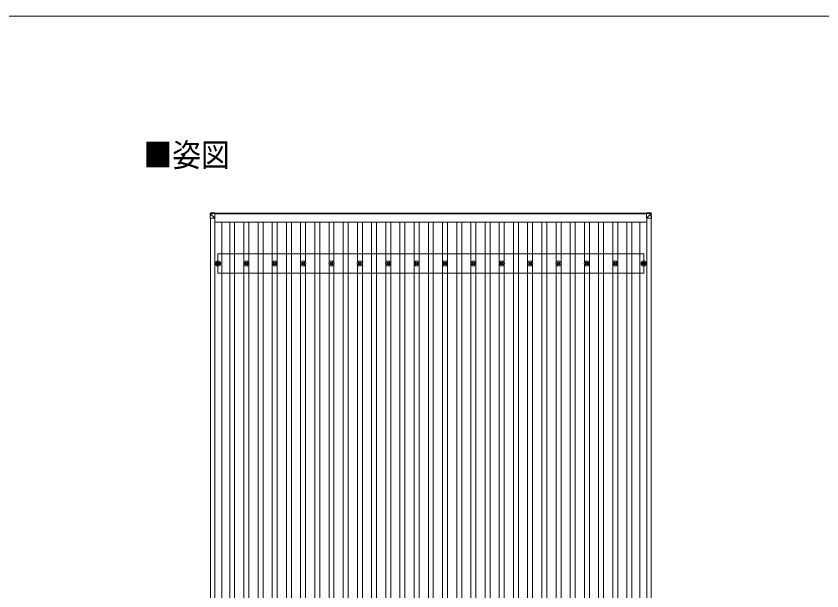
# Model space of a CAD drawing. Units: millimetres at full size, sheet at 1:50; details may follow other scales. Extents: x -14053 to 14053, y -9700 to 9700.
# Drawn here: x -8375 to -2697, y 5651 to 9700 of the extents above; entities that cross this region are included whole.
import ezdxf
from ezdxf.enums import TextEntityAlignment as Align

# ---------------------------------------------------------------- set-up
doc = ezdxf.new("R2010")
doc.units = ezdxf.units.MM
doc.header["$LTSCALE"] = 50
doc.layers.add('1-0', color=5, linetype='Continuous', lineweight=5)
doc.layers.add('F-0', color=7, linetype='Continuous', lineweight=9)
doc.styles.add('ＭＳ ゴシック', font='')
doc.styles.get('ＭＳ ゴシック').set_extended_font_data('MS Gothic')

msp = doc.modelspace()

# ---------------------------------------------------------------- linework, layer by layer
at = {"layer": '1-0', "color": 6, "lineweight": 9}
for p, q in [((-7008.33, 8276.06), (-7006.47, 8306.6)), ((-7006.47, 8306.6), (-7006.47, 8311.35)), ((-7004.57, 8306.41), (-7006.44, 8275.99)), ((-6974.03, 8315.15), (-7004.59, 8313.22)), ((-6974.03, 8315.15), (-7004.59, 8313.22)), ((-7004.59, 8313.22), (-7004.59, 8313.22)), ((-7004.59, 8313.22), (-7004.59, 8308.47)), ((-7004.59, 8308.47), (-6974.03, 8310.34)), ((-7004.48, 8306.41), (-7004.57, 8306.41)), ((-6974.03, 8308.38), (-7004.52, 8306.51)), ((-6974.03, 8276.59), (-7004.48, 8307.07)), ((-6974.03, 8315.15), (-6974.03, 8310.34)), ((-6974.03, 8310.34), (-6974.03, 8308.38)), ((-6974.03, 8309.03), (-6974.03, 8276.59)), ((-3931.82, 8315.15), (-3901.26, 8313.23)), ((-3931.82, 8315.15), (-3931.82, 8310.34)), ((-3931.82, 8315.15), (-3901.26, 8313.23)), ((-3931.82, 8310.34), (-3931.82, 8308.38)), ((-3901.26, 8308.47), (-3931.82, 8310.34)), ((-3931.82, 8308.38), (-3931.82, 8275.94)), ((-3931.82, 8308.38), (-3901.33, 8306.51)), ((-3931.82, 8275.94), (-3901.38, 8306.41)), ((-3901.38, 8306.41), (-3901.28, 8306.41)), ((-3901.28, 8306.41), (-3899.42, 8275.99)), ((-3901.26, 8313.23), (-3901.26, 8313.23)), ((-3901.26, 8313.23), (-3901.26, 8308.47)), ((-3899.39, 8306.6), (-3899.39, 8311.35)), ((-3897.52, 8276.06), (-3899.39, 8306.6)), ((-7006.44, 8276.65), (-6974.03, 8276.59)), ((-3899.42, 8275.99), (-3931.82, 8275.94))]:
    msp.add_line(p, q, dxfattribs=at)
at = {"layer": '1-0', "color": 2, "lineweight": 9}
for p, q in [((-6974.03, 8312.82), (-3931.82, 8312.82)), ((-3931.82, 8308.22), (-6974.03, 8308.22)), ((-7004.51, 1635.94), (-7004.51, 8276.64)), ((-6975.51, 1635.89), (-6975.51, 8276.59)), ((-6975.51, 8249.4), (-3929.51, 8249.4)), ((-3929.51, 1635.89), (-3929.51, 8275.94)), ((-3900.51, 1640.77), (-3900.51, 8275.99)), ((-3952.51, 8024.21), (-6952.51, 8024.21)), ((-6952.51, 7890.21), (-6952.51, 8024.21)), ((-3952.51, 7890.21), (-3952.51, 8024.21)), ((-3952.51, 7890.21), (-6952.51, 7890.21))]:
    msp.add_line(p, q, dxfattribs=at)
at = {"layer": '1-0', "color": 134, "lineweight": 9}
for p, q in [((-6926.01, 1660.63), (-6926.01, 8249.4)), ((-6870.01, 1660.63), (-6870.01, 8249.4)), ((-6835.01, 1660.63), (-6835.01, 8249.4)), ((-6770.01, 7962.39), (-6770.01, 8249.4)), ((-6735.01, 7962.39), (-6735.01, 8249.4)), ((-6670.01, 1660.63), (-6670.01, 8249.4)), ((-6635.01, 1660.63), (-6635.01, 8249.4)), ((-6570.01, 7962.39), (-6570.01, 8249.4)), ((-6535.01, 7962.39), (-6535.01, 8249.4)), ((-6470.01, 1660.63), (-6470.01, 8249.4)), ((-6435.01, 1660.63), (-6435.01, 8249.4)), ((-6370.01, 7962.39), (-6370.01, 8249.4)), ((-6335.01, 7962.39), (-6335.01, 8249.4)), ((-6270.01, 1660.63), (-6270.01, 8249.4)), ((-6235.01, 1660.63), (-6235.01, 8249.4)), ((-6170.01, 7962.39), (-6170.01, 8249.4)), ((-6135.01, 7962.39), (-6135.01, 8249.4)), ((-6070.01, 1660.63), (-6070.01, 8249.4)), ((-6035.01, 1660.63), (-6035.01, 8249.4)), ((-5970.01, 7962.39), (-5970.01, 8249.4)), ((-5935.01, 7962.39), (-5935.01, 8249.4)), ((-5870.01, 1660.63), (-5870.01, 8249.4)), ((-5835.01, 1660.63), (-5835.01, 8249.4)), ((-5770.01, 7962.39), (-5770.01, 8249.4)), ((-5735.01, 7962.39), (-5735.01, 8249.4)), ((-5670.01, 1660.63), (-5670.01, 8249.4)), ((-5635.01, 1660.63), (-5635.01, 8249.4)), ((-5570.01, 7962.39), (-5570.01, 8249.4)), ((-5535.01, 7962.39), (-5535.01, 8249.4)), ((-5470.01, 1660.63), (-5470.01, 8249.4)), ((-5435.01, 1660.63), (-5435.01, 8249.4)), ((-5370.01, 7962.39), (-5370.01, 8249.4)), ((-5335.01, 7962.39), (-5335.01, 8249.4)), ((-5270.01, 1660.63), (-5270.01, 8249.4)), ((-5235.01, 1660.63), (-5235.01, 8249.4)), ((-5170.01, 7962.39), (-5170.01, 8249.4)), ((-5135.01, 7962.39), (-5135.01, 8249.4)), ((-5070.01, 1660.63), (-5070.01, 8249.4)), ((-5035.01, 1660.63), (-5035.01, 8249.4)), ((-4970.01, 7962.39), (-4970.01, 8249.4)), ((-4935.01, 7962.39), (-4935.01, 8249.4)), ((-4870.01, 1660.63), (-4870.01, 8249.4)), ((-4835.01, 1660.63), (-4835.01, 8249.4)), ((-4770.01, 7962.39), (-4770.01, 8249.4)), ((-4735.01, 7962.39), (-4735.01, 8249.4)), ((-4670.01, 1660.63), (-4670.01, 8249.4)), ((-4635.01, 1660.63), (-4635.01, 8249.4)), ((-4570.01, 7962.39), (-4570.01, 8249.4)), ((-4535.01, 7962.39), (-4535.01, 8249.4)), ((-4470.01, 1660.63), (-4470.01, 8249.4)), ((-4435.01, 1660.63), (-4435.01, 8249.4)), ((-4370.01, 7962.39), (-4370.01, 8249.4)), ((-4335.01, 7962.39), (-4335.01, 8249.4)), ((-4270.01, 1660.63), (-4270.01, 8249.4)), ((-4235.01, 1660.63), (-4235.01, 8249.4)), ((-4170.01, 7962.39), (-4170.01, 8249.4)), ((-4135.01, 7962.39), (-4135.01, 8249.4)), ((-4070.01, 1660.63), (-4070.01, 8249.4)), ((-4035.01, 1660.63), (-4035.01, 8249.4)), ((-3979.01, 1660.63), (-3979.01, 8249.4)), ((-6770.01, 4962.39), (-6770.01, 7952.03)), ((-6735.01, 4962.39), (-6735.01, 7952.03)), ((-6570.01, 4962.39), (-6570.01, 7952.03)), ((-6535.01, 4962.39), (-6535.01, 7952.03)), ((-6370.01, 4962.39), (-6370.01, 7952.03)), ((-6335.01, 4962.39), (-6335.01, 7952.03)), ((-6170.01, 4962.39), (-6170.01, 7952.03)), ((-6135.01, 4962.39), (-6135.01, 7952.03)), ((-5970.01, 4962.39), (-5970.01, 7952.03)), ((-5935.01, 4962.39), (-5935.01, 7952.03)), ((-5770.01, 4962.39), (-5770.01, 7952.03)), ((-5735.01, 4962.39), (-5735.01, 7952.03)), ((-5570.01, 4962.39), (-5570.01, 7952.03)), ((-5535.01, 4962.39), (-5535.01, 7952.03)), ((-5370.01, 4962.39), (-5370.01, 7952.03)), ((-5335.01, 4962.39), (-5335.01, 7952.03)), ((-5170.01, 4962.39), (-5170.01, 7952.03)), ((-5135.01, 4962.39), (-5135.01, 7952.03)), ((-4970.01, 4962.39), (-4970.01, 7952.03)), ((-4935.01, 4962.39), (-4935.01, 7952.03)), ((-4770.01, 4962.39), (-4770.01, 7952.03)), ((-4735.01, 4962.39), (-4735.01, 7952.03)), ((-4570.01, 4962.39), (-4570.01, 7952.03)), ((-4535.01, 4962.39), (-4535.01, 7952.03)), ((-4370.01, 4962.39), (-4370.01, 7952.03)), ((-4335.01, 4962.39), (-4335.01, 7952.03)), ((-4170.01, 4962.39), (-4170.01, 7952.03)), ((-4135.01, 4962.39), (-4135.01, 7952.03))]:
    msp.add_line(p, q, dxfattribs=at)
at = {"layer": '1-0'}
for p, q in [((-6962.51, 7958.96), (-6958.09, 7958.96)), ((-6962.51, 7955.46), (-6958.09, 7955.46)), ((-6954.26, 7967.21), (-6954.26, 7962.79)), ((-6954.26, 7951.63), (-6954.26, 7947.21)), ((-6950.76, 7967.21), (-6950.76, 7962.79)), ((-6950.76, 7951.63), (-6950.76, 7947.21)), ((-6946.93, 7958.96), (-6942.51, 7958.96)), ((-6946.93, 7955.46), (-6942.51, 7955.46)), ((-6762.51, 7958.96), (-6758.09, 7958.96)), ((-6762.51, 7955.46), (-6758.09, 7955.46)), ((-6754.26, 7967.21), (-6754.26, 7962.79)), ((-6754.26, 7951.63), (-6754.26, 7947.21)), ((-6750.76, 7967.21), (-6750.76, 7962.79)), ((-6750.76, 7951.63), (-6750.76, 7947.21)), ((-6746.93, 7958.96), (-6742.51, 7958.96)), ((-6746.93, 7955.46), (-6742.51, 7955.46)), ((-6562.51, 7958.96), (-6558.09, 7958.96)), ((-6562.51, 7955.46), (-6558.09, 7955.46)), ((-6554.26, 7967.21), (-6554.26, 7962.79)), ((-6554.26, 7951.63), (-6554.26, 7947.21)), ((-6550.76, 7967.21), (-6550.76, 7962.79)), ((-6550.76, 7951.63), (-6550.76, 7947.21)), ((-6546.93, 7958.96), (-6542.51, 7958.96)), ((-6546.93, 7955.46), (-6542.51, 7955.46)), ((-6362.51, 7958.96), (-6358.09, 7958.96)), ((-6362.51, 7955.46), (-6358.09, 7955.46)), ((-6354.26, 7967.21), (-6354.26, 7962.79)), ((-6354.26, 7951.63), (-6354.26, 7947.21)), ((-6350.76, 7967.21), (-6350.76, 7962.79)), ((-6350.76, 7951.63), (-6350.76, 7947.21)), ((-6346.93, 7958.96), (-6342.51, 7958.96)), ((-6346.93, 7955.46), (-6342.51, 7955.46)), ((-6162.51, 7958.96), (-6158.09, 7958.96)), ((-6162.51, 7955.46), (-6158.09, 7955.46)), ((-6154.26, 7967.21), (-6154.26, 7962.79)), ((-6154.26, 7951.63), (-6154.26, 7947.21)), ((-6150.76, 7967.21), (-6150.76, 7962.79)), ((-6150.76, 7951.63), (-6150.76, 7947.21)), ((-6146.93, 7958.96), (-6142.51, 7958.96)), ((-6146.93, 7955.46), (-6142.51, 7955.46)), ((-5962.51, 7958.96), (-5958.09, 7958.96)), ((-5962.51, 7955.46), (-5958.09, 7955.46)), ((-5954.26, 7967.21), (-5954.26, 7962.79)), ((-5954.26, 7951.63), (-5954.26, 7947.21)), ((-5950.76, 7967.21), (-5950.76, 7962.79)), ((-5950.76, 7951.63), (-5950.76, 7947.21)), ((-5946.93, 7958.96), (-5942.51, 7958.96)), ((-5946.93, 7955.46), (-5942.51, 7955.46)), ((-5762.51, 7958.96), (-5758.09, 7958.96)), ((-5762.51, 7955.46), (-5758.09, 7955.46)), ((-5754.26, 7967.21), (-5754.26, 7962.79)), ((-5754.26, 7951.63), (-5754.26, 7947.21)), ((-5750.76, 7967.21), (-5750.76, 7962.79)), ((-5750.76, 7951.63), (-5750.76, 7947.21)), ((-5746.93, 7958.96), (-5742.51, 7958.96)), ((-5746.93, 7955.46), (-5742.51, 7955.46)), ((-5562.51, 7958.96), (-5558.09, 7958.96)), ((-5562.51, 7955.46), (-5558.09, 7955.46)), ((-5554.26, 7967.21), (-5554.26, 7962.79)), ((-5554.26, 7951.63), (-5554.26, 7947.21)), ((-5550.76, 7967.21), (-5550.76, 7962.79)), ((-5550.76, 7951.63), (-5550.76, 7947.21)), ((-5546.93, 7958.96), (-5542.51, 7958.96)), ((-5546.93, 7955.46), (-5542.51, 7955.46)), ((-5362.51, 7958.96), (-5358.09, 7958.96)), ((-5362.51, 7955.46), (-5358.09, 7955.46)), ((-5354.26, 7967.21), (-5354.26, 7962.79)), ((-5354.26, 7951.63), (-5354.26, 7947.21)), ((-5350.76, 7967.21), (-5350.76, 7962.79)), ((-5350.76, 7951.63), (-5350.76, 7947.21)), ((-5346.93, 7958.96), (-5342.51, 7958.96)), ((-5346.93, 7955.46), (-5342.51, 7955.46)), ((-5162.51, 7958.96), (-5158.09, 7958.96)), ((-5162.51, 7955.46), (-5158.09, 7955.46)), ((-5154.26, 7967.21), (-5154.26, 7962.79)), ((-5154.26, 7951.63), (-5154.26, 7947.21)), ((-5150.76, 7967.21), (-5150.76, 7962.79)), ((-5150.76, 7951.63), (-5150.76, 7947.21)), ((-5146.93, 7958.96), (-5142.51, 7958.96)), ((-5146.93, 7955.46), (-5142.51, 7955.46)), ((-4962.51, 7958.96), (-4958.09, 7958.96)), ((-4962.51, 7955.46), (-4958.09, 7955.46)), ((-4954.26, 7967.21), (-4954.26, 7962.79)), ((-4954.26, 7951.63), (-4954.26, 7947.21)), ((-4950.76, 7967.21), (-4950.76, 7962.79)), ((-4950.76, 7951.63), (-4950.76, 7947.21)), ((-4946.93, 7958.96), (-4942.51, 7958.96)), ((-4946.93, 7955.46), (-4942.51, 7955.46)), ((-4762.51, 7958.96), (-4758.09, 7958.96)), ((-4762.51, 7955.46), (-4758.09, 7955.46)), ((-4754.26, 7967.21), (-4754.26, 7962.79)), ((-4754.26, 7951.63), (-4754.26, 7947.21)), ((-4750.76, 7967.21), (-4750.76, 7962.79)), ((-4750.76, 7951.63), (-4750.76, 7947.21)), ((-4746.93, 7958.96), (-4742.51, 7958.96)), ((-4746.93, 7955.46), (-4742.51, 7955.46)), ((-4562.51, 7958.96), (-4558.09, 7958.96)), ((-4562.51, 7955.46), (-4558.09, 7955.46)), ((-4554.26, 7967.21), (-4554.26, 7962.79)), ((-4554.26, 7951.63), (-4554.26, 7947.21)), ((-4550.76, 7967.21), (-4550.76, 7962.79)), ((-4550.76, 7951.63), (-4550.76, 7947.21)), ((-4546.93, 7958.96), (-4542.51, 7958.96)), ((-4546.93, 7955.46), (-4542.51, 7955.46)), ((-4362.51, 7958.96), (-4358.09, 7958.96)), ((-4362.51, 7955.46), (-4358.09, 7955.46)), ((-4354.26, 7967.21), (-4354.26, 7962.79)), ((-4354.26, 7951.63), (-4354.26, 7947.21)), ((-4350.76, 7967.21), (-4350.76, 7962.79)), ((-4350.76, 7951.63), (-4350.76, 7947.21)), ((-4346.93, 7958.96), (-4342.51, 7958.96)), ((-4346.93, 7955.46), (-4342.51, 7955.46)), ((-4162.51, 7958.96), (-4158.09, 7958.96)), ((-4162.51, 7955.46), (-4158.09, 7955.46)), ((-4154.26, 7967.21), (-4154.26, 7962.79)), ((-4154.26, 7951.63), (-4154.26, 7947.21)), ((-4150.76, 7967.21), (-4150.76, 7962.79)), ((-4150.76, 7951.63), (-4150.76, 7947.21)), ((-4146.93, 7958.96), (-4142.51, 7958.96)), ((-4146.93, 7955.46), (-4142.51, 7955.46)), ((-3962.51, 7958.96), (-3958.09, 7958.96)), ((-3962.51, 7955.46), (-3958.09, 7955.46)), ((-3954.26, 7967.21), (-3954.26, 7962.79)), ((-3954.26, 7951.63), (-3954.26, 7947.21)), ((-3950.76, 7967.21), (-3950.76, 7962.79)), ((-3950.76, 7951.63), (-3950.76, 7947.21)), ((-3946.93, 7958.96), (-3942.51, 7958.96)), ((-3946.93, 7955.46), (-3942.51, 7955.46))]:
    msp.add_line(p, q, dxfattribs=at)
at = {"layer": '1-0', "color": 6, "lineweight": 9}
for points in [[(-7006.47, 8311.35), (-7008.33, 8280.87), (-7008.33, 8276.06)], [(-3899.39, 8311.35), (-3897.52, 8280.87), (-3897.52, 8276.06)]]:
    msp.add_lwpolyline(points, dxfattribs=at)
at = {"layer": '1-0'}
for centre, radius in [((-6952.51, 7957.21), 18.25), ((-6952.51, 7957.21), 10.15), ((-6952.51, 7957.21), 5.85), ((-6952.51, 7957.21), 5.25), ((-6752.51, 7957.21), 18.25), ((-6752.51, 7957.21), 10.15), ((-6752.51, 7957.21), 5.85), ((-6752.51, 7957.21), 5.25), ((-6552.51, 7957.21), 18.25), ((-6552.51, 7957.21), 10.15), ((-6552.51, 7957.21), 5.85), ((-6552.51, 7957.21), 5.25), ((-6352.51, 7957.21), 18.25), ((-6352.51, 7957.21), 10.15), ((-6352.51, 7957.21), 5.85), ((-6352.51, 7957.21), 5.25), ((-6152.51, 7957.21), 18.25), ((-6152.51, 7957.21), 10.15), ((-6152.51, 7957.21), 5.85), ((-6152.51, 7957.21), 5.25), ((-5952.51, 7957.21), 18.25), ((-5952.51, 7957.21), 10.15), ((-5952.51, 7957.21), 5.85), ((-5952.51, 7957.21), 5.25), ((-5752.51, 7957.21), 18.25), ((-5752.51, 7957.21), 10.15), ((-5752.51, 7957.21), 5.85), ((-5752.51, 7957.21), 5.25), ((-5552.51, 7957.21), 18.25), ((-5552.51, 7957.21), 10.15), ((-5552.51, 7957.21), 5.85), ((-5552.51, 7957.21), 5.25), ((-5352.51, 7957.21), 18.25), ((-5352.51, 7957.21), 10.15), ((-5352.51, 7957.21), 5.85), ((-5352.51, 7957.21), 5.25), ((-5152.51, 7957.21), 18.25), ((-5152.51, 7957.21), 10.15), ((-5152.51, 7957.21), 5.85), ((-5152.51, 7957.21), 5.25), ((-4952.51, 7957.21), 18.25), ((-4952.51, 7957.21), 10.15), ((-4952.51, 7957.21), 5.85), ((-4952.51, 7957.21), 5.25), ((-4752.51, 7957.21), 18.25), ((-4752.51, 7957.21), 10.15), ((-4752.51, 7957.21), 5.85), ((-4752.51, 7957.21), 5.25), ((-4552.51, 7957.21), 18.25), ((-4552.51, 7957.21), 10.15), ((-4552.51, 7957.21), 5.85), ((-4552.51, 7957.21), 5.25), ((-4352.51, 7957.21), 18.25), ((-4352.51, 7957.21), 10.15), ((-4352.51, 7957.21), 5.85), ((-4352.51, 7957.21), 5.25), ((-4152.51, 7957.21), 18.25), ((-4152.51, 7957.21), 10.15), ((-4152.51, 7957.21), 5.85), ((-4152.51, 7957.21), 5.25), ((-3952.51, 7957.21), 18.25), ((-3952.51, 7957.21), 10.15), ((-3952.51, 7957.21), 5.85), ((-3952.51, 7957.21), 5.25)]:
    msp.add_circle(centre, radius, dxfattribs=at)
at = {"layer": '1-0', "color": 6, "lineweight": 9}
for centre, radius, start, end in [((-7004.47, 8306.47), 2, 93.48408, 176.48407), ((-7004.24, 8319.32), 12.92, 260.08679, 268.52577), ((-6994.21, 8307.53), 10.42, 174.80664, 186.16183), ((-3911.64, 8307.53), 10.42, 353.83817, 5.19336), ((-3901.61, 8319.32), 12.92, 271.47423, 279.91321), ((-3901.38, 8306.47), 2, 3.51593, 86.51592)]:
    msp.add_arc(centre, radius, start, end, dxfattribs=at)
for centre, major_axis, ratio, start_param, end_param in [((-7004.47, 8311.23), (-1.92, -0.56), 0.998105, 4.4898734, 5.9384966), ((-7004.47, 8306.47), (-0.12, 2), 0.02656, 0.0332981, 1.5518323), ((-6968.46, 8308.61), (-36.07, -2.1), 0.055348, 0.0000815, 0.0491486), ((-3937.4, 8308.61), (36.07, -2.1), 0.055348, 6.2340367, 6.2831038), ((-3901.38, 8306.47), (0.12, 2), 0.02656, 4.731353, 6.2498872), ((-3901.38, 8311.23), (1.92, -0.56), 0.998105, 0.3446887, 1.793312), ((-7006.33, 8276.06), (-2, 0), 0.033268, 0.0000002, 1.5185344), ((-3899.52, 8276.06), (2, 0), 0.033268, 4.7646509, 6.2831851)]:
    msp.add_ellipse(centre, major_axis=major_axis, ratio=ratio, start_param=start_param, end_param=end_param, dxfattribs=at)
at = {"layer": 'F-0', "color": 5, "lineweight": 5}
msp.add_line((-14053.43, 9700), (13346.57, 9700), dxfattribs=at)

# ---------------------------------------------------------------- texts
at = {"layer": '1-0', "color": 7, "style": 'ＭＳ ゴシック', "width": 0.9}
msp.add_text('■姿図', height=165, dxfattribs=at).set_placement((-7476.67, 8589.75), align=Align.BOTTOM_LEFT)

doc.saveas('drawing.dxf')
